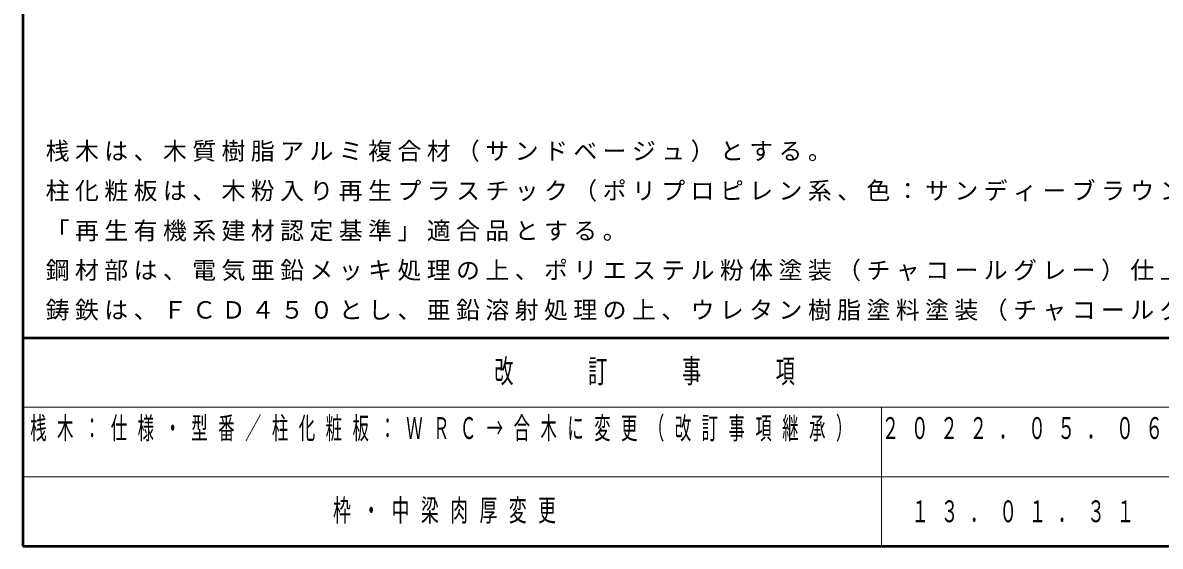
# Model space of a CAD drawing. Units: millimetres on the paper. Extents: x -365 to 10, y -38 to 257.
# Drawn here: x -365 to -250.4, y 0 to 52.7 of the extents above; entities that cross this region are included whole.
import ezdxf

# ---------------------------------------------------------------- set-up
doc = ezdxf.new("R2010")
doc.units = ezdxf.units.MM
doc.layers.add('LY_1', color=7, linetype='Continuous', lineweight=13)
doc.layers.add('LY_2', color=7, linetype='Continuous', lineweight=13)
doc.styles.add('ＭＳ ゴシック', font='')
doc.styles.get('ＭＳ ゴシック').set_extended_font_data('MS Gothic')

msp = doc.modelspace()

# ---------------------------------------------------------------- linework, layer by layer
at = {"layer": 'LY_2', "lineweight": 50}
for p, q in [((-365, 257), (-365, 0)), ((-365, 21), (0, 21)), ((-365, 0), (0, 0))]:
    msp.add_line(p, q, dxfattribs=at)
at = {"layer": 'LY_2'}
for p, q in [((-365, 14), (-238.5, 14)), ((-278.5, 14), (-278.5, 0)), ((-365, 7), (-238.5, 7))]:
    msp.add_line(p, q, dxfattribs=at)

# ---------------------------------------------------------------- texts
at = {"layer": 'LY_1', "style": 'ＭＳ ゴシック'}
for s, insert, char_height, attachment_point in [('\\T1.23;桟木は、木質樹脂アルミ複合材（サンドベージュ）とする。', (-362.691, 38.688), 1.76, 7), ('\\T1.23;柱化粧板は、木粉入り再生プラスチック（ポリプロピレン系、色：サンディーブラウン）とし', (-362.691, 34.688), 1.76, 7), ('\\T1.23;「再生有機系建材認定基準」適合品とする。', (-362.691, 30.688), 1.76, 7), ('\\T1.23;鋼材部は、電気亜鉛メッキ処理の上、ポリエステル粉体塗装（チャコールグレー）仕上げとする。', (-362.691, 26.688), 1.76, 7), ('\\T1.23;鋳鉄は、ＦＣＤ４５０とし、亜鉛溶射処理の上、ウレタン樹脂塗料塗装（チャコールグレー）仕上げとする。', (-362.691, 22.688), 1.76, 7), ('\\T1.64;\\W0.55;桟木：仕様・型番／柱化粧板：ＷＲＣ→合木に変更（改訂事項継承）', (-364.25, 13), 2.199, 1), ('\\T1.64;\\W0.6;２０２２．０５．０６', (-278.5, 13), 2.199, 1), ('\\T1.64;\\W0.6;枠・中梁肉厚変更', (-333.75, 3.5), 2.199, 4), ('\\T1.64;\\W0.6;１３．０１．３１', (-275.5, 3.5), 2.199, 4)]:
    msp.add_mtext(s, dxfattribs=dict(at, insert=insert, char_height=char_height, attachment_point=attachment_point))
at = {"layer": 'LY_2', "color": 4, "insert": (-301.75, 17.5), "char_height": 2.346, "attachment_point": 5, "style": 'ＭＳ ゴシック'}
msp.add_mtext('\\T1.64;\\W0.6;改\u3000\u3000訂\u3000\u3000事\u3000\u3000項', dxfattribs=at)

doc.saveas('drawing.dxf')
